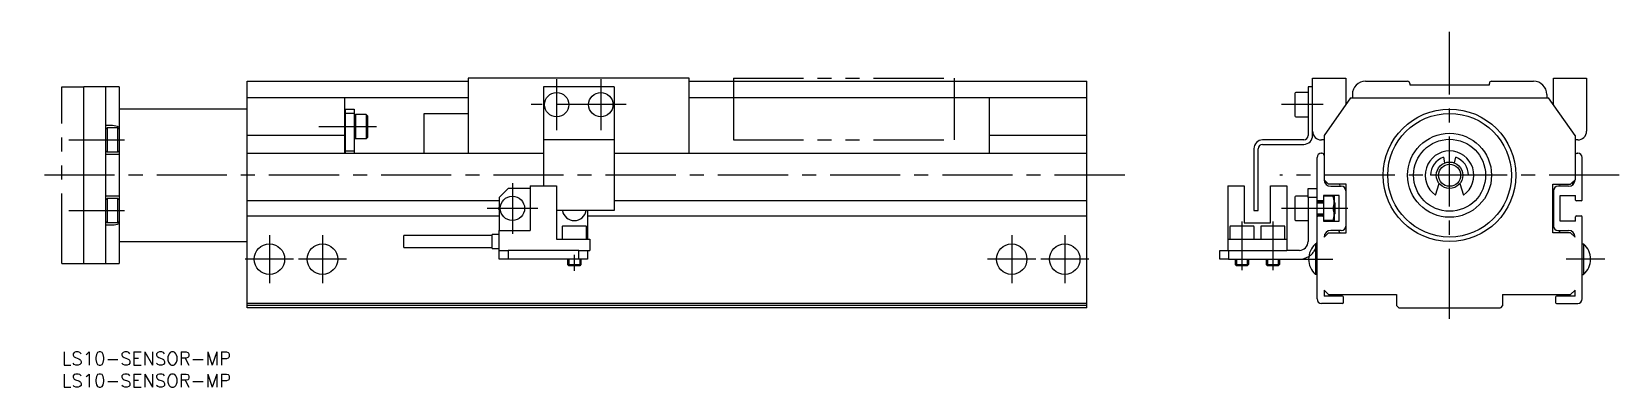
# Model space of a CAD drawing. Extents: x -7 to 352, y -8 to 73.
import ezdxf

# ---------------------------------------------------------------- set-up
doc = ezdxf.new("R2010")
doc.units = 0
doc.header["$LTSCALE"] = 0.5
for name, pattern in [('CENTER', [50.8, 31.75, -6.35, 6.35, -6.35]), ('DASHED', [19.05, 12.7, -6.35]), ('PHANTOM', [63.5, 31.75, -6.35, 6.35, -6.35, 6.35, -6.35])]:
    doc.linetypes.add(name, pattern=pattern)
for name, color, linetype in [('MSM_CENTER', 1, 'CENTER'), ('MSM_CONTINUOUS', 7, 'CONTINUOUS'), ('MSM_DASHED', 4, 'DASHED'), ('MSM_IMAGINARY', 6, 'PHANTOM'), ('MSM_NARROW', 5, 'CONTINUOUS'), ('MSM_PART_NUMBER', 7, 'CONTINUOUS')]:
    doc.layers.add(name, color=color, linetype=linetype)
doc.styles.get("Standard").update_dxf_attribs({"font": 'txt.shx', "height": 3, "bigfont": 'bigfont.shx'})

msp = doc.modelspace()

# ---------------------------------------------------------------- linework, layer by layer
at = {"layer": 'MSM_CENTER'}
for p, q in [((314.09, 7.5), (314.09, 72.5)), ((112, 61.75), (112, 50.25)), ((122, 61.75), (122, 50.25)), ((127.75, 56), (106.25, 56)), ((285.48, 56), (276.09, 56)), ((71.2, 51), (58.2, 51)), ((1.58, 48), (14.22, 48)), ((240.57, 40), (-6.79, 40)), ((352.49, 40), (275.69, 40)), ((102, 38.25), (102, 26.75)), ((107.75, 32.5), (96.25, 32.5)), ((291.09, 32.5), (276.09, 32.5)), ((1.58, 32), (14.22, 32)), ((267.09, 29.5), (267.09, 18.5)), ((274.09, 29.5), (274.09, 18.5)), ((47, 26.45), (47, 15.55)), ((59, 26.45), (59, 15.55)), ((215, 26.45), (215, 15.55)), ((227, 26.45), (227, 15.55)), ((116, 22), (116, 18.36)), ((52.45, 21), (41.55, 21)), ((64.45, 21), (53.55, 21)), ((220.45, 21), (209.55, 21)), ((232.45, 21), (221.55, 21)), ((278.96, 21), (287.68, 21)), ((349.22, 21), (340.51, 21))]:
    msp.add_line(p, q, dxfattribs=at)
at = {"layer": 'MSM_CONTINUOUS'}
for p, q in [((42, 61.3), (92, 61.3)), ((42, 10), (42, 61.3)), ((92, 62), (92, 45)), ((142, 62), (92, 62)), ((142, 45), (142, 62)), ((142, 61.3), (232, 61.3)), ((232, 10), (232, 61.3)), ((283.09, 62), (290.59, 62)), ((283.09, 49), (283.09, 62)), ((290.59, 62), (290.59, 55.94)), ((295.09, 61.3), (304.59, 61.3)), ((323.59, 61.3), (333.09, 61.3)), ((337.59, 55.94), (337.59, 62)), ((337.59, 62), (345.09, 62)), ((345.09, 62), (345.09, 50)), ((5, 20), (5, 60)), ((13, 60), (5, 60)), ((10, 20), (10, 60)), ((13, 60), (13, 20)), ((92, 57.5), (42, 57.5)), ((64, 57.5), (64, 45)), ((109, 60), (109, 37.6)), ((125, 60), (109, 60)), ((125, 60), (125, 32)), ((232, 57.5), (142, 57.5)), ((210, 45), (210, 57.5)), ((279.09, 58.55), (279.09, 53.45)), ((282.09, 58.75), (279.29, 58.75)), ((282.09, 60), (282.09, 49)), ((283.09, 60), (282.09, 60)), ((291.69, 57.5), (285.69, 49)), ((291.69, 57.5), (336.49, 57.5)), ((292.09, 58.3), (292.09, 57.5)), ((305.09, 60.8), (305.09, 60.5)), ((305.09, 60.5), (323.09, 60.5)), ((323.09, 60.5), (323.09, 60.8)), ((336.09, 58.3), (336.09, 57.5)), ((342.49, 49), (336.49, 57.5)), ((42, 55), (13, 55)), ((64.2, 45), (64.2, 55)), ((64.2, 55), (66.2, 55)), ((66.2, 54), (64.2, 54)), ((66.2, 55), (66.2, 45)), ((82, 44.88), (82, 54)), ((82, 54), (92, 54)), ((11.49, 51.25), (10, 51.25)), ((64.2, 52.5), (64, 52.5)), ((66.2, 53.45), (66.5, 53.75)), ((68.9, 53.75), (66.5, 53.75)), ((66.5, 53.75), (66.5, 48.25)), ((69.2, 53.45), (68.9, 53.75)), ((68.9, 53.75), (68.9, 48.25)), ((69.2, 53.45), (69.2, 48.55)), ((279.29, 53.25), (282.09, 53.25)), ((64, 49), (42, 49)), ((64, 49.5), (64.2, 49.5)), ((66.2, 48.55), (66.5, 48.25)), ((68.9, 48.25), (66.5, 48.25)), ((68.9, 48.25), (69.2, 48.55)), ((125, 48), (109, 48)), ((232, 49), (210, 49)), ((281.09, 48), (271.79, 48)), ((271.79, 47), (281.09, 47)), ((285.69, 48), (285.09, 48)), ((285.69, 49), (285.69, 39)), ((342.49, 49), (342.49, 39)), ((343.09, 48), (342.49, 48)), ((10, 44.75), (13, 44.75)), ((42, 45), (109, 45)), ((64.2, 45.5), (66.2, 45.5)), ((125, 45), (232, 45)), ((269.79, 46), (269.79, 32)), ((270.79, 32), (270.79, 46)), ((284.09, 12), (284.09, 44)), ((285.09, 45), (285.19, 45)), ((312.69, 44.07), (312.98, 42.79)), ((315.2, 42.79), (315.49, 44.07)), ((342.99, 45), (343.09, 45)), ((344.09, 34.4), (344.09, 44)), ((311.09, 40), (309.79, 40)), ((318.39, 40), (317.09, 40)), ((101, 37), (99, 35)), ((106, 37), (101, 37)), ((106, 37.6), (112, 37.6)), ((106, 37.6), (106, 27.5)), ((112, 37.6), (112, 25.5)), ((263.89, 37.6), (267.59, 37.6)), ((263.89, 37.6), (263.89, 25.5)), ((267.59, 37.6), (267.59, 29.2)), ((273.59, 29.2), (273.59, 37.6)), ((273.59, 37.6), (277.29, 37.6)), ((277.29, 37.6), (277.29, 25.5)), ((282.09, 35), (282.09, 37)), ((282.09, 37), (284.09, 37)), ((285.69, 39), (286.69, 38)), ((286.17, 37.9), (286.13, 38.56)), ((290.69, 38), (286.69, 38)), ((287.19, 37.5), (289.59, 37.5)), ((289.17, 38), (289.22, 37.5)), ((290.59, 36.5), (290.59, 28.5)), ((290.69, 27), (290.69, 38)), ((310.91, 35.51), (311.75, 38.13)), ((316.43, 38.13), (317.28, 35.51)), ((337.49, 38), (341.49, 38)), ((337.49, 27), (337.49, 38)), ((337.59, 36.5), (337.59, 28.5)), ((340.99, 37.5), (338.59, 37.5)), ((339.01, 38), (338.97, 37.5)), ((342.49, 39), (341.49, 38)), ((342.01, 37.9), (342.06, 38.56)), ((13, 35.25), (10, 35.25)), ((99, 34.2), (42, 34.2)), ((98.82, 32.5), (99, 32.8)), ((99, 32.2), (98.82, 32.5)), ((99, 35), (99, 27.5)), ((232, 34.2), (125, 34.2)), ((279.09, 35.05), (279.09, 29.95)), ((282.09, 35.25), (279.29, 35.25)), ((284.09, 35), (282.09, 35)), ((282.09, 35), (282.09, 25)), ((285.59, 34), (284.09, 34)), ((285.39, 34.2), (284.29, 34.2)), ((285.59, 35.4), (285.59, 29.6)), ((289.09, 35.4), (285.59, 35.4)), ((287.99, 35.25), (285.59, 35.25)), ((287.75, 32.5), (285.59, 32.5)), ((287.99, 35.25), (287.99, 29.75)), ((287.99, 33.83), (288.09, 33.73)), ((288.09, 33.73), (288.09, 31.27)), ((289.09, 29.6), (289.09, 35.4)), ((290.69, 35.19), (290.59, 35.21)), ((290.59, 34.7), (290.69, 34.68)), ((290.69, 33.14), (290.59, 33.16)), ((337.49, 35.19), (337.59, 35.21)), ((337.59, 34.7), (337.49, 34.68)), ((337.49, 33.14), (337.59, 33.16)), ((339.09, 29.6), (339.09, 35.4)), ((339.09, 35.4), (342.59, 35.4)), ((342.59, 34.4), (342.59, 35.4)), ((343.89, 34.2), (342.79, 34.2)), ((10, 28.75), (11.49, 28.75)), ((42, 30.8), (99, 30.8)), ((125, 32), (112, 32)), ((119, 32), (119, 25.5)), ((119, 30.8), (232, 30.8)), ((267.59, 29.2), (273.59, 29.2)), ((269.79, 32), (270.79, 32)), ((279.29, 29.75), (282.09, 29.75)), ((284.09, 31), (285.59, 31)), ((284.29, 30.8), (285.39, 30.8)), ((287.99, 29.75), (285.59, 29.75)), ((285.59, 29.6), (289.09, 29.6)), ((288.09, 31.27), (287.99, 31.17)), ((290.59, 30.72), (290.69, 30.83)), ((290.69, 29.32), (290.59, 29.3)), ((337.59, 30.72), (337.49, 30.83)), ((337.49, 29.32), (337.59, 29.3)), ((342.59, 29.6), (339.09, 29.6)), ((342.59, 29.6), (342.59, 30.6)), ((342.79, 30.8), (343.89, 30.8)), ((344.09, 12), (344.09, 30.6)), ((97.4, 26.35), (77.4, 26.35)), ((77.4, 23.65), (77.4, 26.35)), ((98.9, 26.6), (97.4, 26.6)), ((97.4, 23.4), (97.4, 26.6)), ((98.9, 27.5), (98.9, 23)), ((98.9, 27.5), (106, 27.5)), ((112, 25.5), (119.5, 25.5)), ((113.25, 28.3), (113.25, 25.5)), ((113.69, 28.5), (113.45, 28.5)), ((118.55, 28.5), (113.69, 28.5)), ((118.75, 25.5), (118.75, 28.3)), ((119.5, 25.5), (119.5, 23)), ((263.89, 25.5), (263.89, 23)), ((263.89, 25.5), (277.29, 25.5)), ((264.34, 28.3), (264.34, 25.5)), ((269.64, 28.5), (264.54, 28.5)), ((269.84, 25.5), (269.84, 28.3)), ((271.34, 28.3), (271.34, 25.5)), ((276.64, 28.5), (271.54, 28.5)), ((276.84, 25.5), (276.84, 28.3)), ((277.29, 25.5), (277.29, 23)), ((286.69, 27), (285.69, 26)), ((286.69, 27), (285.69, 26)), ((286.69, 27), (290.69, 27)), ((289.59, 27.5), (287.19, 27.5)), ((289.29, 27), (289.04, 27.5)), ((341.49, 27), (337.49, 27)), ((338.59, 27.5), (340.99, 27.5)), ((338.89, 27), (339.15, 27.5)), ((341.49, 27), (342.49, 26)), ((341.49, 27), (342.49, 26)), ((13, 25), (42, 25)), ((77.4, 23.65), (97.4, 23.65)), ((97.4, 23.4), (98.9, 23.4)), ((98.9, 23), (99.2, 23)), ((99, 21), (99, 23)), ((99.2, 23), (101, 23)), ((101, 23), (101, 21)), ((117, 23), (101, 23)), ((117, 21), (117, 23)), ((117, 23), (118.8, 23)), ((118.8, 23), (119.5, 23)), ((119, 23), (119, 21)), ((262.09, 21), (262.09, 23)), ((262.09, 23), (263.89, 23)), ((263.89, 23), (277.29, 23)), ((264.09, 23), (264.09, 21)), ((280.09, 23), (277.29, 23)), ((283.75, 24.45), (283.75, 17.55)), ((284.09, 24.45), (283.75, 24.45)), ((344.09, 24.45), (344.43, 24.45)), ((344.43, 24.45), (344.43, 17.55)), ((5, 20), (13, 20)), ((101, 21), (99, 21)), ((117, 21), (101, 21)), ((114.5, 21), (114.5, 19.77)), ((114.77, 19.5), (114.5, 19.77)), ((114.5, 19.77), (117.5, 19.77)), ((117.23, 19.5), (114.77, 19.5)), ((119, 21), (117, 21)), ((117.5, 19.77), (117.23, 19.5)), ((117.5, 21), (117.5, 19.77)), ((264.09, 21), (262.09, 21)), ((264.09, 21), (280.09, 21)), ((265.59, 21), (265.59, 19.77)), ((265.86, 19.5), (265.59, 19.77)), ((265.59, 19.77), (268.59, 19.77)), ((268.32, 19.5), (265.86, 19.5)), ((268.59, 19.77), (268.32, 19.5)), ((268.59, 21), (268.59, 19.77)), ((272.59, 21), (272.59, 19.77)), ((272.86, 19.5), (272.59, 19.77)), ((272.59, 19.77), (275.59, 19.77)), ((275.32, 19.5), (272.86, 19.5)), ((275.59, 19.77), (275.32, 19.5)), ((275.59, 21), (275.59, 19.77)), ((284.09, 17.55), (283.75, 17.55)), ((344.09, 17.55), (344.43, 17.55)), ((232, 11), (42, 11)), ((289.89, 11), (285.09, 11)), ((285.69, 14), (286.69, 13)), ((285.69, 14), (285.69, 12.6)), ((289.89, 12.6), (285.69, 12.6)), ((286.69, 13), (302.09, 13)), ((290.09, 11.2), (290.09, 12.4)), ((302.09, 13), (302.09, 10.5)), ((326.09, 13), (341.49, 13)), ((326.09, 13), (326.09, 10.5)), ((338.09, 12.4), (338.09, 11.2)), ((342.49, 12.6), (338.29, 12.6)), ((338.29, 11), (343.09, 11)), ((341.49, 13), (342.49, 14)), ((342.49, 12.6), (342.49, 14)), ((232, 10.5), (42, 10.5)), ((232, 10), (42, 10)), ((302.09, 10.5), (302.59, 10)), ((302.59, 10), (325.59, 10)), ((326.09, 10.5), (325.59, 10))]:
    msp.add_line(p, q, dxfattribs=at)
for centre, radius in [((112, 56), 2.75), ((122, 56), 2.75), ((314.09, 40), 15), ((314.09, 40), 14), ((314.09, 40), 9.5), ((314.09, 40), 8.15), ((314.09, 40), 3), ((314.09, 40), 2.5), ((102, 32.5), 2.75), ((47, 21), 3.45), ((59, 21), 3.45), ((215, 21), 3.45), ((227, 21), 3.45)]:
    msp.add_circle(centre, radius, dxfattribs=at)
for centre, radius, start, end in [((295.09, 58.3), 3, 90, 180), ((304.59, 60.8), 0.5, 0, 90), ((323.59, 60.8), 0.5, 90, 180), ((333.09, 58.3), 3, 0, 90), ((279.29, 58.55), 0.2, 90, 180), ((11.3, 47.17), 4.09, 65.487, 87.3338), ((279.29, 53.45), 0.2, 180, 270), ((271.79, 46), 2, 90, 180), ((271.79, 46), 1, 90, 180), ((281.09, 49), 1, 270, 0), ((281.09, 49), 2, 270, 0), ((285.09, 50), 2, 180, 270), ((343.09, 50), 2, 270, 0), ((285.09, 44), 1, 90, 180), ((285.19, 44.5), 0.5, 0, 90), ((314.09, 40), 5.5, 305.3672, 234.6328), ((314.09, 40), 4.3, 109.0008, 180), ((314.09, 40), 4.3, 0, 70.9992), ((342.99, 44.5), 0.5, 90, 180), ((343.09, 44), 1, 0, 90), ((287.19, 39), 1.5, 180, 270), ((289.59, 36.5), 1, 0, 90), ((338.59, 36.5), 1, 90, 180), ((340.99, 39), 1.5, 270, 0), ((279.29, 35.05), 0.2, 90, 180), ((284.29, 34.4), 0.2, 180, 270), ((285.39, 34.4), 0.2, 270, 0), ((284.02, 33.87), 3.97, 339.7439, 20.2561), ((284.02, 31.13), 3.97, 339.7439, 20.2561), ((342.79, 34.4), 0.2, 180, 270), ((343.89, 34.4), 0.2, 270, 0), ((11.3, 32.83), 4.09, 272.6662, 294.513), ((116, 32.5), 2.75, 190.4758, 349.5242), ((279.29, 29.95), 0.2, 179.9998, 270), ((284.29, 30.6), 0.2, 90, 180), ((285.39, 30.6), 0.2, 0, 90), ((342.79, 30.6), 0.2, 90, 180), ((343.89, 30.6), 0.2, 0, 90), ((113.45, 28.3), 0.2, 89.9978, 180.0011), ((118.55, 28.3), 0.2, 359.9989, 90.0022), ((264.54, 28.3), 0.2, 90.0002, 180.0001), ((269.64, 28.3), 0.2, 0, 90), ((271.54, 28.3), 0.2, 90.0004, 180.0001), ((276.64, 28.3), 0.2, 0.0002, 89.9997), ((287.19, 26), 1.5, 90, 180), ((289.59, 28.5), 1, 270, 0), ((338.59, 28.5), 1, 180, 270), ((340.99, 26), 1.5, 0, 90), ((280.09, 25), 2, 270, 0), ((280.09, 25), 4, 270, 302.2441), ((286.79, 21), 4.6, 131.4096, 228.5904), ((280.09, 25), 4, 352.0968, 0), ((341.39, 21), 4.6, 311.4096, 48.5904), ((285.09, 12), 1, 180, 270), ((289.89, 12.4), 0.2, 0, 90), ((289.89, 11.2), 0.2, 270, 0), ((338.29, 12.4), 0.2, 90, 180), ((338.29, 11.2), 0.2, 180, 270), ((343.09, 12), 1, 270, 0)]:
    msp.add_arc(centre, radius, start, end, dxfattribs=at)
at = {"layer": 'MSM_DASHED'}
msp.add_arc((280.09, 25), 4, 302.382, 352.0968, dxfattribs=at)
at = {"layer": 'MSM_IMAGINARY'}
for p, q in [((152, 62), (202, 62)), ((152, 62), (152, 48)), ((202, 62), (202, 48)), ((0, 60), (5, 60)), ((0, 20), (0, 60)), ((10, 50.45), (10.3, 50.75)), ((12.7, 50.75), (10.3, 50.75)), ((10.3, 50.75), (10.3, 45.25)), ((12.7, 50.75), (13, 50.45)), ((12.7, 45.25), (12.7, 50.75)), ((152, 48), (202, 48)), ((10, 45.55), (10.3, 45.25)), ((12.7, 45.25), (10.3, 45.25)), ((13, 45.55), (12.7, 45.25)), ((10, 34.45), (10.3, 34.75)), ((12.7, 34.75), (10.3, 34.75)), ((10.3, 34.75), (10.3, 29.25)), ((12.7, 34.75), (13, 34.45)), ((12.7, 29.25), (12.7, 34.75)), ((10, 29.55), (10.3, 29.25)), ((12.7, 29.25), (10.3, 29.25)), ((13, 29.55), (12.7, 29.25)), ((0, 20), (5, 20))]:
    msp.add_line(p, q, dxfattribs=at)
at = {"layer": 'MSM_NARROW'}
for p, q in [((64, 52.23), (64.2, 52.23)), ((64, 52.23), (64.2, 52.23)), ((64, 49.77), (64.2, 49.77)), ((64, 49.77), (64.2, 49.77)), ((284.09, 33.73), (285.59, 33.73)), ((287.99, 33.73), (288.09, 33.73)), ((284.09, 31.27), (285.59, 31.27)), ((287.99, 31.27), (288.09, 31.27)), ((114.77, 21), (114.77, 19.5)), ((117.23, 21), (117.23, 19.5)), ((265.86, 21), (265.86, 19.5)), ((268.32, 21), (268.32, 19.5)), ((272.86, 21), (272.86, 19.5)), ((275.32, 21), (275.32, 19.5))]:
    msp.add_line(p, q, dxfattribs=at)

# ---------------------------------------------------------------- texts
at = {"layer": 'MSM_PART_NUMBER'}
for p in [(0, -3), (0, -8)]:
    msp.add_text('LS10-SENSOR-MP', height=3, dxfattribs=at).set_placement(p)

doc.saveas('drawing.dxf')
